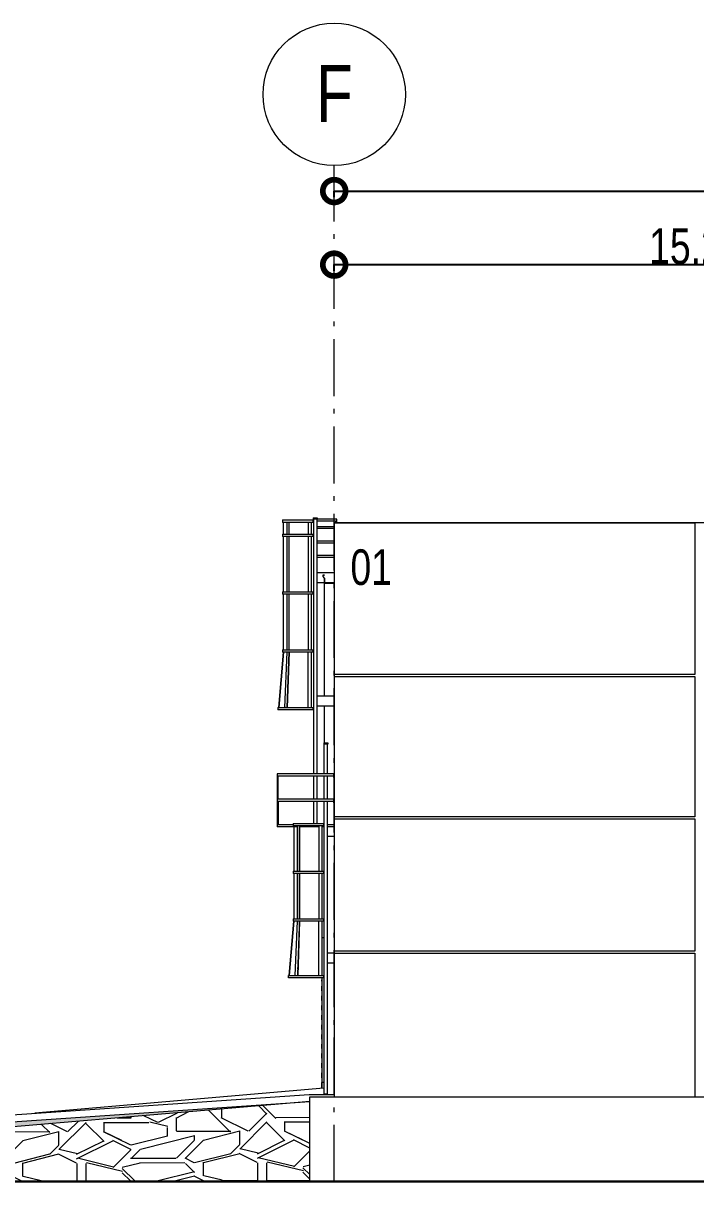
# Model space of a CAD drawing. Header units: metres. Extents: x -199 to 506, y -5 to 23.
# Drawn here: x 47.03 to 61.21, y -1.79 to 22.63 of the extents above; entities that cross this region are included whole.
import ezdxf

# ---------------------------------------------------------------- set-up
doc = ezdxf.new("R2010")
doc.units = ezdxf.units.M
doc.linetypes.add('01_Grid', pattern=[1.74, 1.2, -0.27, 0, -0.27])
for name, color, linetype, lineweight in [('03EJES-1', 1, '01_Grid', 5), ('04NOEJE', 2, 'Continuous', 18), ('04NOEJE-1', 2, 'Continuous', 5), ('06MUREXT', 92, 'Continuous', 9), ('14HATCH-1', 14, 'Continuous', 5), ('17EQAGUA', 5, 'Continuous', 5), ('29NOTAS-2', 7, 'Continuous', 5), ('31COTAS', 1, 'Continuous', 5), ('46BANQ', 8, 'Continuous', 5), ('53BAPS', 1, 'Continuous', 5), ('55BARANDAL', 8, 'Continuous', 5), ('70LINEA', 1, 'Continuous', 13), ('70LINEA-1', 1, 'Continuous', 5), ('70LINEA-2', 250, 'Continuous', 15)]:
    doc.layers.add(name, color=color, linetype=linetype, lineweight=lineweight)
doc.styles.add('Arial', font='arial.ttf', dxfattribs={"width": 0.75, "height": 1.2})
doc.styles.add('Arial_1', font='arial.ttf', dxfattribs={"width": 0.75, "height": 0.75})
doc.dimstyles.new('Standard_-_2_5mm_Arial_Transparent', dxfattribs={"dimscale": 0.3048, "dimtxt": 0.765195, "dimasz": 3.149606, "dimexe": 0, "dimexo": 0.984252, "dimgap": 0, "dimtad": 1, "dimrnd": 0.01, "dimzin": 0, "dimdsep": 46, "dimtxsty": 'Arial_1', "dimblk1": 'DOTSMALL', "dimblk2": 'DOTSMALL', "dimsah": 1, "dimcen": 0.09, "dimazin": 0, "dimtfac": 1, "dimtdec": 4, "dimtix": 1, "dimtmove": 0, "dimatfit": 3, "dimfxl": 1, "dimtvp": 1, "dimtolj": 1, "dimtzin": 0, "dimarcsym": 2})

# ---------------------------------------------------------------- blocks, each defined once
blk = doc.blocks.new('Dock - Seal - Seal 9x10_-7107110-602rEastElevEje18 Paint')
at = {"layer": '17EQAGUA'}
for p, q in [((-61.214, 3.353), (-61.22, 3.353)), ((-61.214, 3.251), (-61.22, 3.251)), ((-61.22, 3.251), (-61.22, 3.222)), ((-61.22, 3.251), (-61.214, 3.251)), ((-61.214, 3.251), (-61.214, 3.353)), ((-61.214, 2.559), (-61.214, 3.353)), ((-61.176, 3.353), (-61.214, 3.353)), ((-61.214, 3.048), (-61.214, 3.251)), ((-61.22, 3.048), (-61.214, 3.048)), ((-61.214, 3.048), (-61.22, 3.048)), ((-61.22, 3.048), (-61.22, 3.019)), ((-61.214, 2.845), (-61.214, 3.048)), ((-61.22, 2.845), (-61.214, 2.845)), ((-61.214, 2.845), (-61.22, 2.845)), ((-61.22, 2.845), (-61.22, 2.816)), ((-61.214, 2.642), (-61.214, 2.845)), ((-61.223, 2.508), (-61.225, 2.438)), ((-61.22, 2.642), (-61.214, 2.642)), ((-61.214, 2.642), (-61.22, 2.642)), ((-61.22, 2.642), (-61.22, 2.613)), ((-61.214, 2.559), (-61.214, 2.642)), ((-61.214, 2.438), (-61.214, 2.508)), ((-61.214, 0.305), (-61.214, 2.508)), ((-61.225, 2.438), (-61.214, 2.438)), ((-61.22, 2.438), (-61.225, 2.235)), ((-61.225, 2.235), (-61.214, 2.235)), ((-61.22, 2.235), (-61.225, 2.032)), ((-61.214, 2.438), (-61.22, 2.438)), ((-61.214, 2.235), (-61.22, 2.235)), ((-61.214, 2.235), (-61.214, 2.438)), ((-61.214, 2.032), (-61.214, 2.235)), ((-61.225, 2.032), (-61.214, 2.032)), ((-61.22, 2.032), (-61.225, 1.829)), ((-61.214, 2.032), (-61.22, 2.032)), ((-61.214, 1.829), (-61.214, 2.032)), ((-61.225, 1.829), (-61.214, 1.829)), ((-61.22, 1.829), (-61.225, 1.626)), ((-61.214, 1.829), (-61.22, 1.829)), ((-61.214, 1.626), (-61.214, 1.829)), ((-61.225, 1.626), (-61.214, 1.626)), ((-61.22, 1.626), (-61.225, 1.422)), ((-61.214, 1.626), (-61.22, 1.626)), ((-61.214, 1.422), (-61.214, 1.626)), ((-61.225, 1.422), (-61.214, 1.422)), ((-61.22, 1.422), (-61.225, 1.219)), ((-61.214, 1.422), (-61.22, 1.422)), ((-61.214, 1.219), (-61.214, 1.422)), ((-61.225, 1.219), (-61.214, 1.219)), ((-61.22, 1.219), (-61.225, 1.016)), ((-61.225, 1.016), (-61.214, 1.016)), ((-61.22, 1.016), (-61.225, 0.813)), ((-61.214, 1.219), (-61.22, 1.219)), ((-61.214, 1.016), (-61.22, 1.016)), ((-61.214, 1.016), (-61.214, 1.219)), ((-61.214, 0.813), (-61.214, 1.016)), ((-61.225, 0.813), (-61.214, 0.813)), ((-61.22, 0.813), (-61.225, 0.61)), ((-61.214, 0.813), (-61.22, 0.813)), ((-61.214, 0.61), (-61.214, 0.813)), ((-61.223, 0.61), (-61.228, 0.403)), ((-61.225, 0.61), (-61.214, 0.61)), ((-61.22, 0.61), (-61.225, 0.406)), ((-61.214, 0.61), (-61.22, 0.61)), ((-61.214, 0.406), (-61.214, 0.61)), ((-61.228, 0.403), (-61.223, 0.403)), ((-61.223, 0.403), (-61.228, 0.2)), ((-61.228, 0.403), (-61.223, 0.403)), ((-61.225, 0.406), (-61.214, 0.406)), ((-61.22, 0.406), (-61.225, 0.203)), ((-61.214, 0.406), (-61.22, 0.406)), ((-61.214, 0.203), (-61.214, 0.406)), ((-61.176, 0.305), (-61.214, 0.305)), ((-61.228, 0.2), (-61.224, 0.2)), ((-61.228, 0.2), (-61.224, 0.2)), ((-61.225, 0.203), (-61.214, 0.203)), ((-61.224, 0.2), (-61.224, 0.178)), ((-61.214, 0.203), (-61.22, 0.203)), ((-61.22, 0.203), (-61.22, 0.178)), ((-61.214, 0.179), (-61.214, 0.203))]:
    blk.add_line(p, q, dxfattribs=at)
at = {"layer": '70LINEA-1'}
blk.add_line((-61.214, 0.179), (-61.214, 0.229), dxfattribs=at)
blk = doc.blocks.new('Dock - Seal - Seal 9x10_-V54-602rEastElevEje18 Paint')
at = {"layer": '17EQAGUA'}
for p, q in [((-61.228, 0.403), (-61.223, 0.403)), ((-61.228, 0.403), (-61.223, 0.403)), ((-61.228, 0.2), (-61.224, 0.2)), ((-61.228, 0.2), (-61.224, 0.2))]:
    blk.add_line(p, q, dxfattribs=at)
blk = doc.blocks.new('Downspout - Square - Downspout - Square 8_x8_-7116128-602rEastElevEje18 Paint')
at = {"layer": '17EQAGUA'}
for p, q in [((-61.163, 8.449), (-61.163, 10.834)), ((-61.163, 7.46), (-61.163, 8.233)), ((-61.163, 0.051), (-61.163, 0.059))]:
    blk.add_line(p, q, dxfattribs=at)
blk = doc.blocks.new('Ladder - Double - Double With Cage-7260432-602rEastElevEje18 Paint')
at = {"layer": '55BARANDAL'}
for p, q in [((-62.047, 12.158), (-62.047, 12.107)), ((-62.046, 12.158), (-61.704, 12.158)), ((-61.704, 12.107), (-62.046, 12.107)), ((-62.035, 12.107), (-62.035, 11.864)), ((-62.028, 11.864), (-62.028, 12.107)), ((-61.961, 12.107), (-61.961, 11.864)), ((-61.916, 12.107), (-61.916, 11.864)), ((-61.91, 11.864), (-61.91, 12.107)), ((-61.704, 12.158), (-61.4, 12.158)), ((-61.4, 12.107), (-61.704, 12.107)), ((-61.506, 12.107), (-61.506, 11.864)), ((-61.443, 12.107), (-61.443, 11.864)), ((-61.401, 12.202), (-61.319, 12.202)), ((-61.401, 12.202), (-61.401, 12.174)), ((-61.319, 12.174), (-61.401, 12.174)), ((-61.4, 12.107), (-61.4, 12.158)), ((-61.398, 12.174), (-61.398, 6.81)), ((-61.322, 6.81), (-61.322, 12.174)), ((-61.322, 12.142), (-60.935, 12.142)), ((-60.96, 12.015), (-61.322, 12.015)), ((-61.322, 11.983), (-60.96, 11.983)), ((-61.319, 12.202), (-61.319, 12.174)), ((-60.903, 12.174), (-61.319, 12.174)), ((-60.935, 12.142), (-60.935, 12.1)), ((-60.903, 12.1), (-60.903, 12.174)), ((-62.047, 11.861), (-62.047, 11.811)), ((-62.046, 11.861), (-61.704, 11.861)), ((-61.704, 11.811), (-62.046, 11.811)), ((-62.035, 11.811), (-62.035, 10.642)), ((-62.028, 10.642), (-62.028, 11.811)), ((-61.961, 11.811), (-61.961, 10.642)), ((-61.916, 11.811), (-61.916, 10.642)), ((-61.91, 10.642), (-61.91, 11.811)), ((-61.704, 11.861), (-61.4, 11.861)), ((-61.4, 11.811), (-61.704, 11.811)), ((-61.506, 11.811), (-61.506, 10.642)), ((-61.443, 11.811), (-61.443, 10.642)), ((-61.4, 11.811), (-61.4, 11.861)), ((-60.96, 11.71), (-61.322, 11.71)), ((-61.322, 11.678), (-60.96, 11.678)), ((-60.96, 11.405), (-61.322, 11.405)), ((-61.322, 11.374), (-60.96, 11.374)), ((-61.322, 11.05), (-60.96, 11.05)), ((-61.322, 10.834), (-61.322, 11.05)), ((-60.962, 10.834), (-61.322, 10.834)), ((-62.047, 10.642), (-62.047, 10.591)), ((-62.046, 10.642), (-61.704, 10.642)), ((-61.704, 10.591), (-62.046, 10.591)), ((-62.035, 10.591), (-62.035, 9.423)), ((-62.028, 9.423), (-62.028, 10.591)), ((-61.961, 10.591), (-61.961, 9.423)), ((-61.916, 10.591), (-61.916, 9.423)), ((-61.91, 9.423), (-61.91, 10.591)), ((-61.704, 10.642), (-61.4, 10.642)), ((-61.4, 10.591), (-61.704, 10.591)), ((-61.506, 10.591), (-61.506, 9.423)), ((-61.443, 10.591), (-61.443, 9.423)), ((-61.4, 10.591), (-61.4, 10.642)), ((-62.035, 9.372), (-62.137, 8.204)), ((-62.028, 9.372), (-62.129, 8.204)), ((-62.047, 9.423), (-62.047, 9.372)), ((-62.047, 9.423), (-62.047, 9.372)), ((-62.046, 9.423), (-61.704, 9.423)), ((-62.046, 9.423), (-61.704, 9.423)), ((-61.704, 9.372), (-62.046, 9.372)), ((-61.704, 9.372), (-62.046, 9.372)), ((-62.035, 9.372), (-62.028, 9.372)), ((-61.961, 9.372), (-62.01, 8.204)), ((-61.916, 9.372), (-61.956, 8.204)), ((-61.91, 9.372), (-61.952, 8.204)), ((-61.946, 8.371), (-61.91, 9.372)), ((-61.914, 9.372), (-61.91, 9.372)), ((-61.704, 9.423), (-61.4, 9.423)), ((-61.704, 9.423), (-61.4, 9.423)), ((-61.4, 9.372), (-61.704, 9.372)), ((-61.4, 9.372), (-61.704, 9.372)), ((-61.506, 8.204), (-61.506, 9.372)), ((-61.443, 9.372), (-61.443, 8.204)), ((-61.4, 9.372), (-61.4, 9.423)), ((-61.4, 9.372), (-61.4, 9.423)), ((-61.952, 8.204), (-61.947, 8.347)), ((-61.322, 8.449), (-60.96, 8.449)), ((-61.322, 8.233), (-61.322, 8.449)), ((-62.149, 8.204), (-62.149, 8.153)), ((-62.148, 8.204), (-61.806, 8.204)), ((-61.806, 8.153), (-62.148, 8.153)), ((-61.987, 8.204), (-62.01, 8.204)), ((-61.806, 8.204), (-61.4, 8.204)), ((-61.4, 8.153), (-61.806, 8.153)), ((-61.4, 8.153), (-61.4, 8.204)), ((-60.96, 8.233), (-61.322, 8.233)), ((-61.179, 7.46), (-61.097, 7.46)), ((-61.179, 7.46), (-61.179, 7.432)), ((-61.097, 7.432), (-61.179, 7.432)), ((-61.176, 7.432), (-61.176, 6.81)), ((-61.1, 6.81), (-61.1, 7.432)), ((-61.097, 7.46), (-61.097, 7.432)), ((-62.165, 6.759), (-62.14, 6.759)), ((-62.165, 6.759), (-62.165, 6.275)), ((-62.16, 6.81), (-62.16, 6.759)), ((-60.965, 6.81), (-62.16, 6.81)), ((-60.965, 6.759), (-62.16, 6.759)), ((-62.14, 6.275), (-62.14, 6.759)), ((-61.398, 6.759), (-61.398, 6.275)), ((-61.322, 6.275), (-61.322, 6.759)), ((-61.176, 6.759), (-61.176, 6.275)), ((-61.1, 6.275), (-61.1, 6.759)), ((-60.965, 6.73), (-60.965, 6.81)), ((-60.965, 6.81), (-60.96, 6.81)), ((-60.965, 6.81), (-60.965, 6.759)), ((-60.965, 6.73), (-60.96, 6.73)), ((-62.14, 6.275), (-62.165, 6.275)), ((-62.165, 6.275), (-62.165, 5.74)), ((-62.16, 6.275), (-62.16, 6.224)), ((-60.965, 6.275), (-62.16, 6.275)), ((-60.965, 6.224), (-62.16, 6.224)), ((-62.14, 6.224), (-62.14, 5.74)), ((-61.398, 6.224), (-61.398, 5.76)), ((-61.322, 5.76), (-61.322, 6.224)), ((-61.176, 6.224), (-61.176, 0.06)), ((-61.1, 0.06), (-61.1, 6.224)), ((-60.965, 6.195), (-60.965, 6.275)), ((-60.965, 6.275), (-60.96, 6.275)), ((-60.965, 6.275), (-60.965, 6.224)), ((-60.965, 6.195), (-60.96, 6.195)), ((-62.14, 5.74), (-62.165, 5.74)), ((-62.16, 5.74), (-61.824, 5.74)), ((-62.16, 5.74), (-62.16, 5.689)), ((-61.813, 5.689), (-62.16, 5.689)), ((-61.825, 5.76), (-61.825, 5.709)), ((-61.824, 5.76), (-61.482, 5.76)), ((-61.482, 5.709), (-61.824, 5.709)), ((-61.813, 5.709), (-61.813, 4.756)), ((-61.805, 4.756), (-61.805, 5.709)), ((-61.739, 5.689), (-61.805, 5.689)), ((-61.739, 5.709), (-61.739, 4.756)), ((-61.694, 5.709), (-61.694, 4.756)), ((-61.688, 4.756), (-61.688, 5.709)), ((-61.284, 5.689), (-61.688, 5.689)), ((-61.482, 5.76), (-61.177, 5.76)), ((-61.177, 5.709), (-61.482, 5.709)), ((-61.284, 5.709), (-61.284, 4.756)), ((-61.22, 5.709), (-61.22, 4.756)), ((-61.176, 5.689), (-61.22, 5.689)), ((-61.177, 5.709), (-61.177, 5.76)), ((-61.1, 5.7), (-60.96, 5.7)), ((-61.1, 5.484), (-61.1, 5.7)), ((-61.098, 5.74), (-60.96, 5.74)), ((-60.96, 5.484), (-61.1, 5.484)), ((-61.825, 4.756), (-61.825, 4.706)), ((-61.824, 4.756), (-61.482, 4.756)), ((-61.482, 4.706), (-61.824, 4.706)), ((-61.813, 4.706), (-61.813, 3.753)), ((-61.805, 3.753), (-61.805, 4.706)), ((-61.739, 4.706), (-61.739, 3.753)), ((-61.694, 4.706), (-61.694, 3.753)), ((-61.688, 3.753), (-61.688, 4.706)), ((-61.482, 4.756), (-61.177, 4.756)), ((-61.177, 4.706), (-61.482, 4.706)), ((-61.284, 4.706), (-61.284, 3.753)), ((-61.22, 4.706), (-61.22, 3.753)), ((-61.177, 4.706), (-61.177, 4.756)), ((-61.815, 3.702), (-61.915, 2.559)), ((-61.808, 3.702), (-61.907, 2.559)), ((-61.825, 3.753), (-61.825, 3.702)), ((-61.824, 3.753), (-61.482, 3.753)), ((-61.482, 3.702), (-61.824, 3.702)), ((-61.738, 3.702), (-61.787, 2.559)), ((-61.693, 3.702), (-61.732, 2.559)), ((-61.688, 3.702), (-61.728, 2.559)), ((-61.691, 3.61), (-61.688, 3.702)), ((-61.482, 3.753), (-61.177, 3.753)), ((-61.177, 3.702), (-61.482, 3.702)), ((-61.284, 2.559), (-61.284, 3.702)), ((-61.22, 3.702), (-61.22, 2.559)), ((-61.177, 3.702), (-61.177, 3.753)), ((-61.72, 2.792), (-61.692, 3.591)), ((-61.1, 3.034), (-60.96, 3.034)), ((-61.1, 2.818), (-61.1, 3.034)), ((-61.723, 2.692), (-61.721, 2.767)), ((-60.96, 2.818), (-61.1, 2.818)), ((-61.927, 2.559), (-61.927, 2.508)), ((-61.925, 2.559), (-61.584, 2.559)), ((-61.584, 2.508), (-61.925, 2.508)), ((-61.728, 2.559), (-61.724, 2.668)), ((-61.584, 2.559), (-61.177, 2.559)), ((-61.177, 2.508), (-61.584, 2.508)), ((-61.177, 2.508), (-61.177, 2.559)), ((-61.1, 0.06), (-61.176, 0.06))]:
    blk.add_line(p, q, dxfattribs=at)
blk = doc.blocks.new('Grid - Standard-4449989-602rEastElevEje18 Paint')
at = {"layer": '04NOEJE'}
blk.add_circle((0, 21.126), 1.5, dxfattribs=at)
blk = doc.blocks.new('_DotSmall')
at = {"color": 0, "linetype": 'ByBlock', "const_width": 0.5}
blk.add_lwpolyline([(-0.0625, 0, 1), (0.0625, 0, 1)], format="xyb", close=True, dxfattribs=at)
blk = doc.blocks.new('DIMBLOCK21-602rEastElevEje18 Paint')
at = {"layer": '31COTAS', "color": 0, "lineweight": -2, "transparency": 16777216}
for p, q in [((53.588, 18.958), (53.588, 19.088)), ((53.588, 19.088), (129.788, 19.088)), ((129.788, 18.958), (129.788, 19.088))]:
    blk.add_line(p, q, dxfattribs=at)
at = {"layer": 'Defpoints', "color": 0, "transparency": 16777216}
for p in [(53.588, 19.258), (129.788, 19.258), (129.788, 19.088)]:
    blk.add_point(p, dxfattribs=at)
at = {"layer": '31COTAS', "color": 0, "lineweight": -2, "transparency": 16777216, "xscale": 0.9599999999999999, "yscale": 0.9599999999999999, "zscale": 0.9599999999999999, "rotation": 180}
blk.add_blockref('_DotSmall', (53.588, 19.088), dxfattribs=at)
at = {"layer": '31COTAS', "color": 0, "lineweight": -2, "transparency": 16777216, "xscale": 0.9599999999999999, "yscale": 0.9599999999999999, "zscale": 0.9599999999999999}
blk.add_blockref('_DotSmall', (129.788, 19.088), dxfattribs=at)
at = {"layer": '31COTAS', "color": 0, "transparency": 16777216, "insert": (91.688, 19.471), "char_height": 0.75, "width": 2.28852, "attachment_point": 5, "style": 'Arial_1'}
blk.add_mtext('\\A1;76.20', dxfattribs=at)
blk = doc.blocks.new('DIMBLOCK22-602rEastElevEje18 Paint')
at = {"layer": '31COTAS', "color": 0, "lineweight": -2, "transparency": 16777216}
for p, q in [((53.588, 17.408), (53.588, 17.538)), ((53.588, 17.538), (68.828, 17.538)), ((68.828, 17.408), (68.828, 17.538))]:
    blk.add_line(p, q, dxfattribs=at)
at = {"layer": 'Defpoints', "color": 0, "transparency": 16777216}
for p in [(53.588, 17.708), (68.828, 17.708), (68.828, 17.538)]:
    blk.add_point(p, dxfattribs=at)
at = {"layer": '31COTAS', "color": 0, "lineweight": -2, "transparency": 16777216, "xscale": 0.9599999999999999, "yscale": 0.9599999999999999, "zscale": 0.9599999999999999, "rotation": 180}
blk.add_blockref('_DotSmall', (53.588, 17.538), dxfattribs=at)
at = {"layer": '31COTAS', "color": 0, "lineweight": -2, "transparency": 16777216, "xscale": 0.9599999999999999, "yscale": 0.9599999999999999, "zscale": 0.9599999999999999}
blk.add_blockref('_DotSmall', (68.828, 17.538), dxfattribs=at)
at = {"layer": '31COTAS', "color": 0, "transparency": 16777216, "insert": (61.208, 17.921), "char_height": 0.75, "width": 2.28852, "attachment_point": 5, "style": 'Arial_1'}
blk.add_mtext('\\A1;15.24', dxfattribs=at)

msp = doc.modelspace()

# ---------------------------------------------------------------- hatches: boundary and pattern name
at = {"layer": '14HATCH-1'}
h = msp.add_hatch(dxfattribs=at)
h.set_pattern_fill('FP_6', color=256, style=0, pattern_type=2)
h.set_pattern_definition([(0.19, (-10.6972, -4.713), (3.809705, 1.904644), [1.143, -2.667]), (0.19, (-8.4112, -4.516), (3.809705, 1.904644), [0.952, -2.857]), (0.19, (-8.6022, -4.422), (3.809705, 1.904644), [0.762, -3.048]), (0.19, (-9.7452, -3.953), (3.809705, 1.904644), [0.571, -0.571, 0.762, -1.905]), (0.19, (-9.7452, -3.859), (3.809705, 1.904644), [0.762, -0.19, 0.952, -1.905]), (0.19, (-11.4592, -3.486), (3.809705, 1.904644), [0.952, -2.857]), (0.19, (-7.8402, -3.379), (3.809705, 1.904644), [0.952, -2.857]), (90, (-11.459, -4.337), (-3.81, 1.879), [0.284, -1.608]), (90, (-10.888, -2.917), (-3.81, 1.879), [0.189, -1.702]), (90, (-10.697, -4.713), (-3.81, 1.879), [0.284, -1.608]), (90, (-10.316, -3.009), (-3.81, 1.879), [0.095, -1.797]), (90, (-10.126, -3.765), (-3.81, 1.879), [0.284, -1.608]), (90, (-9.745, -4.426), (-3.81, 1.879), [0.473, -1.419]), (90, (-9.364, -3.101), (-3.81, 1.879), [0.284, -1.608]), (90, (-8.983, -3.856), (-3.81, 1.879), [0.378, -1.513]), (90, (-8.792, -3.855), (-3.81, 1.879), [0.378, -1.513]), (90, (-8.411, -4.705), (-3.81, 1.879), [0.189, -1.702]), (90, (-7.84, -4.42), (-3.81, 1.879), [0.473, -1.419]), (26.555, (-11.0782, -4.525), (0.00033, 1.891713), [1.278, -2.982]), (26.555, (-10.6972, -4.429), (0.00033, 1.891713), [0.639, -3.62]), (26.555, (-8.9832, -3.383), (0.00033, 1.891713), [0.852, -3.407]), (26.555, (-8.9832, -3.289), (0.00033, 1.891713), [0.639, -3.62]), (153.75, (-10.3162, -3.482), (-3.809355, -0.01245), [0.212, -4.036]), (153.75, (-11.0782, -4.525), (-3.809355, -0.01245), [0.425, -3.823]), (153.75, (-9.9352, -3.954), (-3.809355, -0.01245), [0.425, -3.823]), (153.75, (-8.9832, -3.478), (-3.809355, -0.01245), [0.425, -3.823]), (153.75, (-7.8402, -3.096), (-3.809355, -0.01245), [0.637, -3.611]), (153.75, (-7.8402, -3.19), (-3.809355, -0.01245), [0.425, -3.823]), (153.75, (-8.0302, -3.002), (-3.809355, -0.01245), [0.425, -3.823]), (153.75, (-9.1732, -4.708), (-3.809355, -0.01245), [0.637, -3.611]), (14.12, (-8.0302, -3.569), (3.809977, 0.012846), [0.393, -7.464]), (14.12, (-8.9832, -4.045), (3.809977, 0.012846), [0.393, -7.464]), (14.12, (-10.3162, -3.482), (3.809977, 0.012846), [0.786, -7.072]), (14.12, (-10.1262, -3.009), (3.809977, 0.012846), [0.786, -7.072]), (14.12, (-10.1262, -3.482), (3.809977, 0.012846), [0.786, -7.072]), (14.12, (-7.8402, -3.096), (3.809977, 0.012846), [0.786, -7.072]), (14.12, (-11.4592, -4.053), (3.809977, 0.012846), [1.179, -6.679]), (14.12, (-11.4592, -3.959), (3.809977, 0.012846), [1.179, -6.679]), (14.12, (-11.4592, -3.202), (3.809977, 0.012846), [1.179, -6.679]), (44.892, (-9.5542, -3.291), (3e-05, 1.891514), [0.269, -5.109]), (44.892, (-7.8402, -3.379), (3e-05, 1.891514), [0.269, -3.227, 0.538, -1.344]), (44.892, (-8.2212, -3.57), (3e-05, 1.891514), [0.538, -4.84]), (44.892, (-10.5072, -3.388), (3e-05, 1.891514), [0.538, -4.84]), (44.892, (-10.6972, -3.389), (3e-05, 1.891514), [0.538, -4.84]), (44.892, (-9.3642, -3.195), (3e-05, 1.891514), [0.807, -4.571]), (135.299, (-10.3162, -3.671), (3.2e-05, 1.89083), [0.268, -5.092]), (135.299, (-7.8402, -3.852), (3.2e-05, 1.89083), [0.268, -5.092]), (135.299, (-8.6022, -4.422), (3.2e-05, 1.89083), [0.536, -4.824]), (135.299, (-8.7922, -4.328), (3.2e-05, 1.89083), [0.536, -4.824]), (135.299, (-8.4112, -3.003), (3.2e-05, 1.89083), [0.536, -4.824]), (135.299, (-11.4592, -3.959), (3.2e-05, 1.89083), [0.536, -4.824]), (135.299, (-9.5542, -4.709), (3.2e-05, 1.89083), [0.804, -4.556]), (166.239, (-8.2212, -3.57), (-3.810459, -0.01297), [0.784, -7.061]), (166.239, (-8.0302, -3.664), (-3.810459, -0.01297), [0.784, -7.061]), (166.239, (-10.8882, -4.619), (-3.810459, -0.01297), [0.392, -7.453]), (166.239, (-9.7452, -3.859), (-3.810459, -0.01297), [0.392, -7.453]), (166.239, (-8.9832, -3.289), (-3.810459, -0.01297), [0.392, -7.453])])
h.paths.add_polyline_path([(36.36, -1.778), (53.075, -1.772), (53.075, -0.101), (36.36, -1.516), (36.36, -1.777)])
h = msp.add_hatch(dxfattribs=at)
h.set_pattern_fill('FP_7', color=256, style=0, pattern_type=2)
h.set_pattern_definition([(4.767, (-10.164156, -5.472), (3.796984877, 0.350757526), [1.143, -2.667]), (4.767, (-7.886156, -5.278), (3.796984877, 0.350757526), [0.952, -2.857]), (4.767, (-8.076156, -5.292), (3.796984877, 0.350757526), [0.762, -3.048]), (4.767, (-9.215156, -5.379), (3.796984877, 0.350757526), [0.571, -0.571, 0.762, -1.905]), (4.767, (-9.215156, -5.377), (3.796984877, 0.350757526), [0.762, -0.19, 0.952, -1.905]), (4.767, (-10.924156, -5.513), (3.796984877, 0.350757526), [0.952, -2.857]), (4.767, (-7.317156, -5.211), (3.796984877, 0.350757526), [0.952, -2.857]), (90, (-10.924, -5.528), (-3.797, -0.283), [0.005, -0.029]), (90, (-10.354, -5.455), (-3.797, -0.283), [0.003, -0.03]), (90, (-10.164, -5.472), (-3.797, -0.283), [0.005, -0.029]), (90, (-9.785, -5.41), (-3.797, -0.283), [0.002, -0.032]), (90, (-9.595, -5.407), (-3.797, -0.283), [0.005, -0.029]), (90, (-9.215, -5.387), (-3.797, -0.283), [0.008, -0.025]), (90, (-8.836, -5.332), (-3.797, -0.283), [0.005, -0.029]), (90, (-8.456, -5.314), (-3.797, -0.283), [0.007, -0.027]), (90, (-8.266, -5.298), (-3.797, -0.283), [0.007, -0.027]), (90, (-7.886, -5.282), (-3.797, -0.283), [0.003, -0.03]), (90, (-7.317, -5.229), (-3.797, -0.283), [0.008, -0.025]), (5.272, (-10.544156, -5.5), (-0.000136746, 0.034131822), [1.144, -2.669]), (5.272, (-10.164156, -5.467), (-0.000136746, 0.034131822), [0.572, -3.241]), (5.272, (-8.456156, -5.306), (-0.000136746, 0.034131822), [0.763, -3.05]), (5.272, (-8.456156, -5.304), (-0.000136746, 0.034131822), [0.572, -3.241]), (184.261, (-9.785156, -5.418), (-3.796942729, -0.31698882), [0.19, -3.617]), (184.261, (-10.544156, -5.5), (-3.796942729, -0.31698882), [0.381, -3.427]), (184.261, (-9.405156, -5.395), (-3.796942729, -0.31698882), [0.381, -3.427]), (184.261, (-8.456156, -5.307), (-3.796942729, -0.31698882), [0.381, -3.427]), (184.261, (-7.317156, -5.205), (-3.79694273, -0.31698882), [0.571, -3.236]), (184.261, (-7.317156, -5.207), (-3.79694273, -0.31698882), [0.381, -3.427]), (184.261, (-7.507156, -5.22), (-3.79694273, -0.31698882), [0.381, -3.427]), (184.261, (-8.646156, -5.345), (-3.796942729, -0.31698882), [0.571, -3.236]), (5.02, (-7.507156, -5.23), (3.7968732156, 0.316453448), [0.381, -7.242]), (5.02, (-8.456156, -5.317), (3.7968732156, 0.316453448), [0.381, -7.242]), (5.02, (-9.785156, -5.418), (3.7968732156, 0.316453448), [0.762, -6.861]), (5.02, (-9.595156, -5.394), (3.7968732156, 0.316453448), [0.762, -6.861]), (5.02, (-9.595156, -5.402), (3.7968732156, 0.316453448), [0.762, -6.861]), (5.02, (-7.317156, -5.205), (3.7968732156, 0.316453448), [0.762, -6.861]), (5.02, (-10.924156, -5.523), (3.7968732156, 0.316453448), [1.143, -6.479]), (5.02, (-10.924156, -5.521), (3.7968732156, 0.316453448), [1.143, -6.479]), (5.02, (-10.924156, -5.508), (3.7968732156, 0.316453448), [1.143, -6.479]), (5.777, (-9.025156, -5.351), (-0.000437572, 0.034129291), [0.191, -3.625]), (5.777, (-7.317156, -5.211), (-0.000437572, 0.034129291), [0.191, -2.29, 0.382, -0.954]), (5.777, (-7.697156, -5.246), (-0.000437572, 0.034129291), [0.382, -3.435]), (5.777, (-9.975156, -5.432), (-0.000437572, 0.034129291), [0.382, -3.435]), (5.777, (-10.164156, -5.448), (-0.000437572, 0.034129291), [0.382, -3.435]), (5.777, (-8.836156, -5.334), (-0.000437572, 0.034129291), [0.572, -3.244]), (183.754, (-9.785156, -5.421), (-0.000230366, 0.034057994), [0.19, -3.615]), (183.754, (-7.317156, -5.219), (-0.000230366, 0.034057994), [0.19, -3.615]), (183.754, (-8.076156, -5.292), (-0.000230366, 0.034057994), [0.38, -3.424]), (183.754, (-8.266156, -5.307), (-0.000230366, 0.034057994), [0.38, -3.424]), (183.754, (-7.886156, -5.251), (-0.000230366, 0.034057994), [0.38, -3.424]), (183.754, (-10.924156, -5.521), (-0.000230366, 0.034057994), [0.38, -3.424]), (183.754, (-9.025156, -5.377), (-0.000230366, 0.034057994), [0.571, -3.234]), (184.514, (-7.697156, -5.246), (-3.7968439403, -0.316804503), [0.762, -6.856]), (184.514, (-7.507156, -5.231), (-3.7968439403, -0.316804503), [0.762, -6.856]), (184.514, (-10.354156, -5.486), (-3.7968439403, -0.316804503), [0.381, -7.236]), (184.514, (-9.215156, -5.377), (-3.7968439403, -0.316804503), [0.381, -7.236]), (184.514, (-8.456156, -5.304), (-3.7968439403, -0.316804503), [0.381, -7.236])])
h.paths.add_polyline_path([(36.36, -1.516), (53.033, -0.104), (45.739, -0.603), (36.36, -1.385), (36.36, -1.479)])

# ---------------------------------------------------------------- linework, layer by layer
at = {"layer": '03EJES-1'}
msp.add_line((53.588, -1.791), (53.588, 19.626), dxfattribs=at)
at = {"layer": '06MUREXT'}
for p, q in [((68.828, 12.1), (53.588, 12.1)), ((53.588, 12.1), (53.588, 0)), ((53.372, 0.182), (47.283, -0.344))]:
    msp.add_line(p, q, dxfattribs=at)
at = {"layer": '46BANQ'}
for p, q in [((45.446, -0.469), (53.059, 0.051)), ((53.059, 0.051), (53.588, 0.051)), ((53.075, -0.101), (36.36, -1.516)), ((45.79, -0.598), (53.075, -0.101)), ((53.075, 0), (87.042, 0)), ((53.075, -1.775), (53.075, 0)), ((73.138, -1.772), (36.36, -1.778)), ((53.209, -1.776), (53.075, -1.775))]:
    msp.add_line(p, q, dxfattribs=at)
at = {"layer": '53BAPS'}
for p, q in [((53.386, 10.997), (53.352, 10.997)), ((53.352, 10.997), (53.352, 10.963)), ((53.354, 10.964), (53.354, 10.995)), ((53.354, 10.995), (53.386, 10.995)), ((53.386, 10.995), (53.386, 10.997)), ((53.586, 11.032), (53.586, 10.829)), ((53.352, 10.963), (53.383, 10.932)), ((53.385, 10.933), (53.354, 10.964)), ((53.383, 10.932), (53.383, 10.841)), ((53.383, 10.841), (53.397, 10.827)), ((53.385, 10.842), (53.385, 10.933)), ((53.398, 10.829), (53.385, 10.842)), ((53.397, 10.827), (53.588, 10.827)), ((53.586, 10.829), (53.398, 10.829))]:
    msp.add_line(p, q, dxfattribs=at)
at = {"layer": '70LINEA'}
for p, q in [((53.588, 12.1), (61.186, 12.1)), ((53.588, 12.1), (53.588, 8.902)), ((61.186, 12.1), (61.186, 8.902)), ((61.186, 8.902), (53.588, 8.902)), ((53.588, 8.858), (61.186, 8.858)), ((53.588, 8.858), (53.588, 5.902)), ((61.186, 8.858), (61.186, 5.902)), ((61.186, 5.902), (53.588, 5.902)), ((53.588, 5.858), (61.186, 5.858)), ((53.588, 5.858), (53.588, 3.07)), ((61.186, 5.858), (61.186, 3.07)), ((61.186, 3.07), (53.588, 3.07)), ((53.588, 3.026), (61.186, 3.026)), ((53.588, 3.026), (53.588, 0)), ((61.186, 3.026), (61.186, 0))]:
    msp.add_line(p, q, dxfattribs=at)
at = {"layer": '70LINEA-2'}
msp.add_line((36.36, -1.791), (143.07, -1.791), dxfattribs=at)

# ---------------------------------------------------------------- block references
at = {"layer": '04NOEJE'}
msp.add_blockref('Grid - Standard-4449989-602rEastElevEje18 Paint', (53.588, 0), dxfattribs=at)
at = {"layer": '17EQAGUA'}
for name in ['Downspout - Square - Downspout - Square 8_x8_-7116128-602rEastElevEje18 Paint', 'Dock - Seal - Seal 9x10_-7107110-602rEastElevEje18 Paint', 'Dock - Seal - Seal 9x10_-V54-602rEastElevEje18 Paint']:
    msp.add_blockref(name, (114.548, 0), dxfattribs=at)
at = {"layer": '55BARANDAL'}
msp.add_blockref('Ladder - Double - Double With Cage-7260432-602rEastElevEje18 Paint', (114.548, 0), dxfattribs=at)

# ---------------------------------------------------------------- texts
at = {"layer": '04NOEJE-1', "insert": (53.21, 21.743), "char_height": 1.2, "width": 0.93797, "attachment_point": 1, "style": 'Arial'}
msp.add_mtext('F', dxfattribs=at)
at = {"layer": '29NOTAS-2', "insert": (53.931, 11.538), "char_height": 0.75, "width": 1.0462, "attachment_point": 1, "style": 'Arial_1'}
msp.add_mtext('01', dxfattribs=at)

# ---------------------------------------------------------------- dimensions: what is measured, and where the dimension line sits
at = {"layer": '31COTAS'}
for base, p1, p2, override, picture, middle in [((129.788, 19.088), (53.588, 19.258), (129.788, 19.258), {"dimpost": '<>', "dimfxl": 76.2}, 'DIMBLOCK21-602rEastElevEje18 Paint', (91.688, 19.471)), ((68.828, 17.538), (53.588, 17.708), (68.828, 17.708), {"dimpost": '<>', "dimfxl": 15.24}, 'DIMBLOCK22-602rEastElevEje18 Paint', (61.208, 17.921))]:
    dim = msp.add_linear_dim(base=base, p1=p1, p2=p2, dimstyle='Standard_-_2_5mm_Arial_Transparent', override=override, dxfattribs=at)
    dim.commit()
    dim.dimension.update_dxf_attribs({"geometry": picture, "text_midpoint": middle})

doc.saveas('drawing.dxf')
